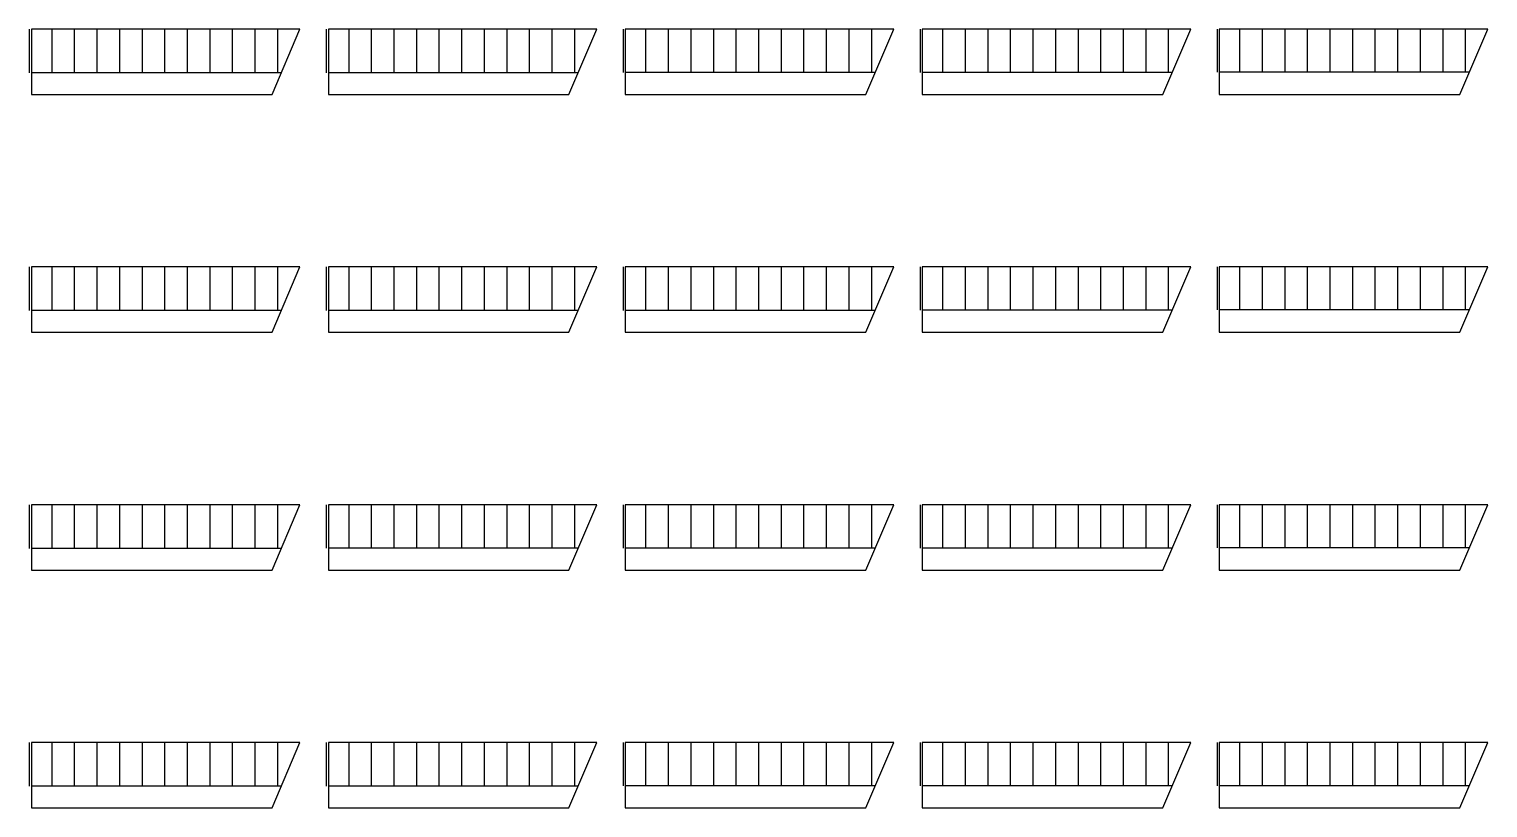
# Model space of a CAD drawing. Header units: metres. Extents: x -45691 to 445509, y 59222 to 321199.
import ezdxf

# ---------------------------------------------------------------- set-up
doc = ezdxf.new("R2010")
doc.units = ezdxf.units.M

msp = doc.modelspace()

# ---------------------------------------------------------------- linework, layer by layer
for p, q in [((-45691, 321199), (-45691, 306545)), ((-44949, 321199), (-44949, 299222)), ((45509, 321199), (-44949, 321199)), ((-38091, 321199), (-38091, 306545)), ((-30491, 321199), (-30491, 306545)), ((-22891, 321199), (-22891, 306545)), ((-15291, 321199), (-15291, 306545)), ((-7691, 321199), (-7691, 306545)), ((-91, 321199), (-91, 306545)), ((7509, 321199), (7509, 306545)), ((15109, 321199), (15109, 306545)), ((22709, 321199), (22709, 306545)), ((30309, 321199), (30309, 306545)), ((36090, 299222), (45509, 321199)), ((37909, 321199), (37909, 306545)), ((54309, 321199), (54309, 306566)), ((55051, 321199), (55051, 299222)), ((145509, 321199), (55051, 321199)), ((61909, 321199), (61909, 306566)), ((69509, 321199), (69509, 306566)), ((77109, 321199), (77109, 306566)), ((84709, 321199), (84709, 306566)), ((92309, 321199), (92309, 306566)), ((99909, 321199), (99909, 306566)), ((107509, 321199), (107509, 306566)), ((115109, 321199), (115109, 306566)), ((122709, 321199), (122709, 306566)), ((130309, 321199), (130309, 306566)), ((136090, 299222), (145509, 321199)), ((137909, 321199), (137909, 306566)), ((154309, 321199), (154309, 306590)), ((155051, 321199), (155051, 299222)), ((245509, 321199), (155051, 321199)), ((161909, 321199), (161909, 306590)), ((169509, 321199), (169509, 306590)), ((177109, 321199), (177109, 306590)), ((184709, 321199), (184709, 306590)), ((192309, 321199), (192309, 306590)), ((199909, 321199), (199909, 306590)), ((207509, 321199), (207509, 306590)), ((215109, 321199), (215109, 306590)), ((222709, 321199), (222709, 306590)), ((230309, 321199), (230309, 306590)), ((236090, 299222), (245509, 321199)), ((237909, 321199), (237909, 306590)), ((254309, 321199), (254309, 306654)), ((255051, 321199), (255051, 299222)), ((345509, 321199), (255051, 321199)), ((261909, 321199), (261909, 306654)), ((269509, 321199), (269509, 306654)), ((277109, 321199), (277109, 306654)), ((284709, 321199), (284709, 306654)), ((292309, 321199), (292309, 306654)), ((299909, 321199), (299909, 306654)), ((307509, 321199), (307509, 306654)), ((315109, 321199), (315109, 306654)), ((322709, 321199), (322709, 306654)), ((330309, 321199), (330309, 306654)), ((336090, 299222), (345509, 321199)), ((337909, 321199), (337909, 306654)), ((354309, 321199), (354309, 306765)), ((355051, 321199), (355051, 299222)), ((445509, 321199), (355051, 321199)), ((361909, 321199), (361909, 306765)), ((369509, 321199), (369509, 306765)), ((377109, 321199), (377109, 306765)), ((384709, 321199), (384709, 306765)), ((392309, 321199), (392309, 306765)), ((399909, 321199), (399909, 306765)), ((407509, 321199), (407509, 306765)), ((415109, 321199), (415109, 306765)), ((422709, 321199), (422709, 306765)), ((430309, 321199), (430309, 306765)), ((436090, 299222), (445509, 321199)), ((437909, 321199), (437909, 306765)), ((39229, 306545), (-44949, 306545)), ((139238, 306566), (55051, 306566)), ((239248, 306590), (155051, 306590)), ((339275, 306654), (255051, 306654)), ((439323, 306765), (355051, 306765)), ((-44949, 299222), (36090, 299222)), ((55051, 299222), (136090, 299222)), ((155051, 299222), (236090, 299222)), ((255051, 299222), (336090, 299222)), ((355051, 299222), (436090, 299222)), ((-45691, 241199), (-45691, 226534)), ((-44949, 241199), (-44949, 219222)), ((45509, 241199), (-44949, 241199)), ((-38091, 241199), (-38091, 226534)), ((-30491, 241199), (-30491, 226534)), ((-22891, 241199), (-22891, 226534)), ((-15291, 241199), (-15291, 226534)), ((-7691, 241199), (-7691, 226534)), ((-91, 241199), (-91, 226534)), ((7509, 241199), (7509, 226534)), ((15109, 241199), (15109, 226534)), ((22709, 241199), (22709, 226534)), ((30309, 241199), (30309, 226534)), ((36090, 219222), (45509, 241199)), ((37909, 241199), (37909, 226534)), ((54309, 241199), (54309, 226566)), ((55051, 241199), (55051, 219222)), ((145509, 241199), (55051, 241199)), ((61909, 241199), (61909, 226566)), ((69509, 241199), (69509, 226566)), ((77109, 241199), (77109, 226566)), ((84709, 241199), (84709, 226566)), ((92309, 241199), (92309, 226566)), ((99909, 241199), (99909, 226566)), ((107509, 241199), (107509, 226566)), ((115109, 241199), (115109, 226566)), ((122709, 241199), (122709, 226566)), ((130309, 241199), (130309, 226566)), ((136090, 219222), (145509, 241199)), ((137909, 241199), (137909, 226566)), ((154309, 241199), (154309, 226586)), ((155051, 241199), (155051, 219222)), ((245509, 241199), (155051, 241199)), ((161909, 241199), (161909, 226586)), ((169509, 241199), (169509, 226586)), ((177109, 241199), (177109, 226586)), ((184709, 241199), (184709, 226586)), ((192309, 241199), (192309, 226586)), ((199909, 241199), (199909, 226586)), ((207509, 241199), (207509, 226586)), ((215109, 241199), (215109, 226586)), ((222709, 241199), (222709, 226586)), ((230309, 241199), (230309, 226586)), ((236090, 219222), (245509, 241199)), ((237909, 241199), (237909, 226586)), ((254309, 241199), (254309, 226635)), ((255051, 241199), (255051, 219222)), ((345509, 241199), (255051, 241199)), ((261909, 241199), (261909, 226635)), ((269509, 241199), (269509, 226635)), ((277109, 241199), (277109, 226635)), ((284709, 241199), (284709, 226635)), ((292309, 241199), (292309, 226635)), ((299909, 241199), (299909, 226635)), ((307509, 241199), (307509, 226635)), ((315109, 241199), (315109, 226635)), ((322709, 241199), (322709, 226635)), ((330309, 241199), (330309, 226635)), ((336090, 219222), (345509, 241199)), ((337909, 241199), (337909, 226635)), ((354309, 241199), (354309, 226757)), ((355051, 241199), (355051, 219222)), ((445509, 241199), (355051, 241199)), ((361909, 241199), (361909, 226757)), ((369509, 241199), (369509, 226757)), ((377109, 241199), (377109, 226757)), ((384709, 241199), (384709, 226757)), ((392309, 241199), (392309, 226757)), ((399909, 241199), (399909, 226757)), ((407509, 241199), (407509, 226757)), ((415109, 241199), (415109, 226757)), ((422709, 241199), (422709, 226757)), ((430309, 241199), (430309, 226757)), ((436090, 219222), (445509, 241199)), ((437909, 241199), (437909, 226757)), ((39224, 226534), (-44949, 226534)), ((139238, 226566), (55051, 226566)), ((239246, 226586), (155051, 226586)), ((339267, 226635), (255051, 226635)), ((439319, 226757), (355051, 226757)), ((-44949, 219222), (36090, 219222)), ((55051, 219222), (136090, 219222)), ((155051, 219222), (236090, 219222)), ((255051, 219222), (336090, 219222)), ((355051, 219222), (436090, 219222)), ((-45691, 161199), (-45691, 146502)), ((-44949, 161199), (-44949, 139222)), ((45509, 161199), (-44949, 161199)), ((-38091, 161199), (-38091, 146502)), ((-30491, 161199), (-30491, 146502)), ((-22891, 161199), (-22891, 146502)), ((-15291, 161199), (-15291, 146502)), ((-7691, 161199), (-7691, 146502)), ((-91, 161199), (-91, 146502)), ((7509, 161199), (7509, 146502)), ((15109, 161199), (15109, 146502)), ((22709, 161199), (22709, 146502)), ((30309, 161199), (30309, 146502)), ((36090, 139222), (45509, 161199)), ((37909, 161199), (37909, 146502)), ((54309, 161199), (54309, 146556)), ((55051, 161199), (55051, 139222)), ((145509, 161199), (55051, 161199)), ((61909, 161199), (61909, 146556)), ((69509, 161199), (69509, 146556)), ((77109, 161199), (77109, 146556)), ((84709, 161199), (84709, 146556)), ((92309, 161199), (92309, 146556)), ((99909, 161199), (99909, 146556)), ((107509, 161199), (107509, 146556)), ((115109, 161199), (115109, 146556)), ((122709, 161199), (122709, 146556)), ((130309, 161199), (130309, 146556)), ((136090, 139222), (145509, 161199)), ((137909, 161199), (137909, 146556)), ((154309, 161199), (154309, 146579)), ((155051, 161199), (155051, 139222)), ((245509, 161199), (155051, 161199)), ((161909, 161199), (161909, 146579)), ((169509, 161199), (169509, 146579)), ((177109, 161199), (177109, 146579)), ((184709, 161199), (184709, 146579)), ((192309, 161199), (192309, 146579)), ((199909, 161199), (199909, 146579)), ((207509, 161199), (207509, 146579)), ((215109, 161199), (215109, 146579)), ((222709, 161199), (222709, 146579)), ((230309, 161199), (230309, 146579)), ((236090, 139222), (245509, 161199)), ((237909, 161199), (237909, 146579)), ((254309, 161199), (254309, 146628)), ((255051, 161199), (255051, 139222)), ((345509, 161199), (255051, 161199)), ((261909, 161199), (261909, 146628)), ((269509, 161199), (269509, 146628)), ((277109, 161199), (277109, 146628)), ((284709, 161199), (284709, 146628)), ((292309, 161199), (292309, 146628)), ((299909, 161199), (299909, 146628)), ((307509, 161199), (307509, 146628)), ((315109, 161199), (315109, 146628)), ((322709, 161199), (322709, 146628)), ((330309, 161199), (330309, 146628)), ((336090, 139222), (345509, 161199)), ((337909, 161199), (337909, 146628)), ((354309, 161199), (354309, 146696)), ((355051, 161199), (355051, 139222)), ((445509, 161199), (355051, 161199)), ((361909, 161199), (361909, 146696)), ((369509, 161199), (369509, 146696)), ((377109, 161199), (377109, 146696)), ((384709, 161199), (384709, 146696)), ((392309, 161199), (392309, 146696)), ((399909, 161199), (399909, 146696)), ((407509, 161199), (407509, 146696)), ((415109, 161199), (415109, 146696)), ((422709, 161199), (422709, 146696)), ((430309, 161199), (430309, 146696)), ((436090, 139222), (445509, 161199)), ((437909, 161199), (437909, 146696)), ((39210, 146502), (-44949, 146502)), ((139233, 146556), (55051, 146556)), ((239243, 146579), (155051, 146579)), ((339264, 146628), (255051, 146628)), ((439293, 146696), (355051, 146696)), ((-44949, 139222), (36090, 139222)), ((55051, 139222), (136090, 139222)), ((155051, 139222), (236090, 139222)), ((255051, 139222), (336090, 139222)), ((355051, 139222), (436090, 139222)), ((-45691, 81199), (-45691, 66495)), ((-44949, 81199), (-44949, 59222)), ((45509, 81199), (-44949, 81199)), ((-38091, 81199), (-38091, 66495)), ((-30491, 81199), (-30491, 66495)), ((-22891, 81199), (-22891, 66495)), ((-15291, 81199), (-15291, 66495)), ((-7691, 81199), (-7691, 66495)), ((-91, 81199), (-91, 66495)), ((7509, 81199), (7509, 66495)), ((15109, 81199), (15109, 66495)), ((22709, 81199), (22709, 66495)), ((30309, 81199), (30309, 66495)), ((36090, 59222), (45509, 81199)), ((37909, 81199), (37909, 66495)), ((54309, 81199), (54309, 66549)), ((55051, 81199), (55051, 59222)), ((145509, 81199), (55051, 81199)), ((61909, 81199), (61909, 66549)), ((69509, 81199), (69509, 66549)), ((77109, 81199), (77109, 66549)), ((84709, 81199), (84709, 66549)), ((92309, 81199), (92309, 66549)), ((99909, 81199), (99909, 66549)), ((107509, 81199), (107509, 66549)), ((115109, 81199), (115109, 66549)), ((122709, 81199), (122709, 66549)), ((130309, 81199), (130309, 66549)), ((136090, 59222), (145509, 81199)), ((137909, 81199), (137909, 66549)), ((154309, 81199), (154309, 66577)), ((155051, 81199), (155051, 59222)), ((245509, 81199), (155051, 81199)), ((161909, 81199), (161909, 66577)), ((169509, 81199), (169509, 66577)), ((177109, 81199), (177109, 66577)), ((184709, 81199), (184709, 66577)), ((192309, 81199), (192309, 66577)), ((199909, 81199), (199909, 66577)), ((207509, 81199), (207509, 66577)), ((215109, 81199), (215109, 66577)), ((222709, 81199), (222709, 66577)), ((230309, 81199), (230309, 66577)), ((236090, 59222), (245509, 81199)), ((237909, 81199), (237909, 66577)), ((254309, 81199), (254309, 66596)), ((255051, 81199), (255051, 59222)), ((345509, 81199), (255051, 81199)), ((261909, 81199), (261909, 66596)), ((269509, 81199), (269509, 66596)), ((277109, 81199), (277109, 66596)), ((284709, 81199), (284709, 66596)), ((292309, 81199), (292309, 66596)), ((299909, 81199), (299909, 66596)), ((307509, 81199), (307509, 66596)), ((315109, 81199), (315109, 66596)), ((322709, 81199), (322709, 66596)), ((330309, 81199), (330309, 66596)), ((336090, 59222), (345509, 81199)), ((337909, 81199), (337909, 66596)), ((354309, 81199), (354309, 66670)), ((355051, 81199), (355051, 59222)), ((445509, 81199), (355051, 81199)), ((361909, 81199), (361909, 66670)), ((369509, 81199), (369509, 66670)), ((377109, 81199), (377109, 66670)), ((384709, 81199), (384709, 66670)), ((392309, 81199), (392309, 66670)), ((399909, 81199), (399909, 66670)), ((407509, 81199), (407509, 66670)), ((415109, 81199), (415109, 66670)), ((422709, 81199), (422709, 66670)), ((430309, 81199), (430309, 66670)), ((436090, 59222), (445509, 81199)), ((437909, 81199), (437909, 66670)), ((39207, 66495), (-44949, 66495)), ((139230, 66549), (55051, 66549)), ((239242, 66577), (155051, 66577)), ((339251, 66596), (255051, 66596)), ((439282, 66670), (355051, 66670)), ((-44949, 59222), (36090, 59222)), ((55051, 59222), (136090, 59222)), ((155051, 59222), (236090, 59222)), ((255051, 59222), (336090, 59222)), ((355051, 59222), (436090, 59222))]:
    msp.add_line(p, q)

doc.saveas('drawing.dxf')
